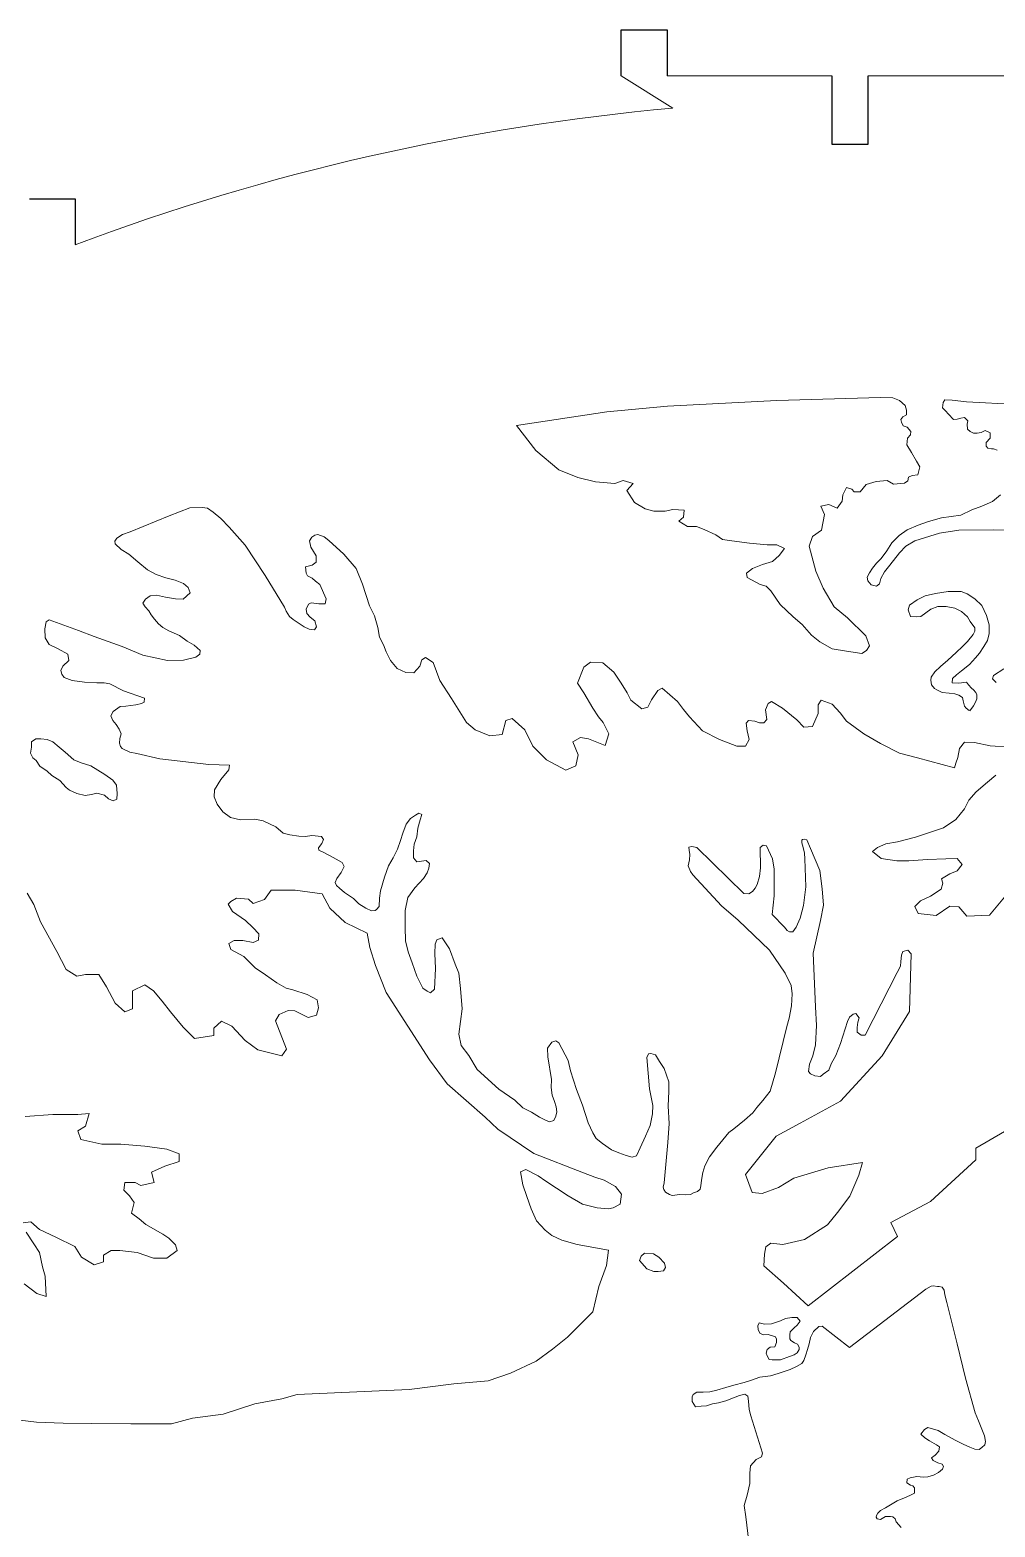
# Model space of a CAD drawing. Header units: millimetres. Extents: x 0 to 606, y -442 to 420.
# Drawn here: x 208.1 to 313.6, y 114.9 to 278.5 of the extents above; entities that cross this region are included whole.
import ezdxf

# ---------------------------------------------------------------- set-up
doc = ezdxf.new("R2010")
doc.units = ezdxf.units.MM

msp = doc.modelspace()

# ---------------------------------------------------------------- linework, layer by layer
for p, q in [((272.7, 278.53), (277.7, 278.53)), ((272.7, 273.53), (272.7, 278.53)), ((277.7, 278.53), (277.7, 273.53)), ((295.7, 273.53), (295.7, 266.03)), ((299.7, 266.03), (299.7, 273.53)), ((295.7, 266.03), (299.7, 266.03)), ((208.02, 260.06), (213.02, 260.06)), ((213.02, 260.06), (213.02, 255.06))]:
    msp.add_line(p, q)
at = {"lineweight": 5}
for points in [[(278.32, 269.98), (272.7, 273.53)], [(277.7, 273.53), (295.7, 273.53)], [(299.7, 273.53), (317.7, 273.53)], [(261.26, 235.31), (263.36, 232.55), (265.87, 230.46), (267.96, 229.62), (269.88, 229.12), (271.98, 228.95), (272.9, 229.28), (273.99, 228.95), (273.32, 228.2), (273.32, 228.2), (274.15, 226.86), (275.32, 226.19), (276.25, 225.94), (277.5, 225.94), (278.34, 226.1), (279.59, 226.02), (279.59, 226.02), (279.51, 225.27), (279.01, 224.85), (279.01, 224.85), (279.93, 224.26), (280.93, 224.26), (281.77, 223.93), (283.02, 223.34), (283.78, 222.84), (284.78, 222.67), (286.71, 222.42), (288.63, 222.25), (289.72, 222.25), (290.56, 221.84), (289.97, 221.08), (289.22, 220.41), (288.13, 220.08), (287.04, 219.66), (286.37, 219.16), (286.46, 218.66), (287.88, 217.9), (288.55, 217.73), (289.05, 217.23), (290.05, 215.73), (291.48, 214.39), (292.48, 213.55), (293.49, 212.38), (294.41, 211.63), (295.74, 210.87), (297.33, 210.62), (299.01, 210.37), (299.51, 210.7), (299.85, 211.21), (299.43, 212.29), (297.44, 214.27), (295.97, 215.47), (294.77, 217.5), (293.95, 219.38), (293.23, 222.09), (293.61, 223.15), (294.6, 223.84), (294.91, 225.55), (294.53, 226.48), (295.39, 226.65), (296.31, 226.24), (296.86, 227.02), (296.9, 227.71), (297.31, 228.53), (297.89, 228.33), (298.16, 228.05), (298.82, 228.05), (299.47, 228.84), (300.56, 229.18), (301.76, 229.29), (302.46, 228.88), (303.67, 228.98), (304.04, 229.26), (304.1, 229.66), (304.5, 229.84), (305.13, 229.91), (305.32, 230.77), (304.96, 231.38), (304.41, 232.35), (303.9, 233.18), (303.97, 233.92), (304.3, 234.28), (304.35, 234.63), (303.94, 235.1), (303.53, 235.24), (303.34, 235.65), (303.25, 235.95), (303.47, 236.25), (303.86, 236.44), (303.88, 236.96), (303.72, 237.46), (303.12, 238.03), (302.38, 238.33), (301.03, 238.36), (289.7, 238.04), (277.75, 237.4), (271.11, 236.8), (261.26, 235.31)], [(313.79, 232.59), (313.4, 232.73), (313.16, 232.73), (312.77, 232.82), (312.58, 233.03), (312.59, 233.44), (313.03, 233.91), (313.02, 234.49), (312.49, 234.74), (312.03, 234.54), (311.61, 234.45), (311.21, 234.44), (310.84, 234.65), (310.54, 234.89), (310.51, 235.44), (310.58, 235.79), (310.23, 236.17), (309.8, 236.09), (309.42, 235.98), (309, 235.96), (308.47, 236.53), (308.15, 236.88), (307.82, 237.24), (307.89, 237.79), (308.05, 238.09), (308.86, 238.05), (310.44, 237.89), (321.44, 237.3)], [(300.58, 217.73), (300.03, 217.87), (299.65, 218.31), (299.58, 218.72), (299.82, 219.2), (300.17, 219.68), (300.61, 220.23), (301.09, 220.75), (301.71, 221.6), (302.26, 222.46), (303.08, 223.28), (303.94, 223.9), (305.14, 224.41), (306.27, 224.79), (307.71, 225.2), (309.8, 225.48), (311.03, 226.06), (312.1, 226.47), (313.26, 226.99), (314.15, 227.7)], [(252.29, 173.66), (251.86, 173.27), (251.48, 173.44), (251.01, 173.79), (250.36, 175.11), (249.85, 176.57), (249.42, 177.77), (249.12, 178.97), (249.08, 180.47), (249.08, 182.27), (249.38, 183.68), (250.15, 184.76), (251.09, 185.78), (251.48, 186.38), (251.65, 186.9), (251.74, 187.41), (251.39, 187.75), (250.36, 187.58), (249.99, 188.02), (249.99, 188.81), (250.05, 189.51), (250.34, 190.32), (250.47, 191.27), (250.71, 192.17), (250.89, 192.78), (250.58, 192.91), (250.21, 192.69), (249.66, 192.34), (249.18, 191.73), (248.82, 190.74), (248.58, 189.93), (248.23, 188.99), (247.75, 188.02), (247.27, 187.14), (246.81, 185.91), (246.37, 184.42), (246.26, 183.63), (246.23, 182.73), (245.96, 182.37), (245.79, 182.26), (245.4, 182.24), (244.79, 182.54), (244, 183.01), (243.44, 183.59), (242.44, 184.23), (241.89, 184.7), (241.58, 185.02), (241.44, 185.33), (241.61, 185.79), (242.1, 186.42), (242.42, 187.07), (242.19, 187.51), (241.22, 188.07), (240.2, 188.62), (239.65, 188.87), (239.59, 189.14), (239.98, 189.61), (240.14, 190.04), (239.95, 190.35), (238.88, 190.46), (238.19, 190.37), (237.45, 190.4), (236.47, 190.54), (235.75, 190.73), (234.93, 191.42), (233.56, 192.07), (232.66, 192.27), (231.09, 192.18), (229.97, 192.43), (229.15, 193.06), (228.54, 193.91), (228.19, 194.71), (228.24, 195.47), (228.93, 196.6), (229.8, 197.67), (229.86, 198.16), (227.61, 198.24), (222.26, 198.84), (219.74, 199.44), (218.99, 199.58), (218.16, 199.97), (217.97, 200.2), (217.86, 200.55), (217.88, 201.08), (218.04, 201.57), (217.83, 202.08), (217.48, 202.62), (217.11, 203.04), (216.9, 203.55), (217.16, 204.02), (217.92, 204.57), (218.55, 204.6), (219.65, 204.74), (220.25, 204.92), (220.55, 205.06), (220.57, 205.5), (218.29, 206.27), (216.78, 207.04), (216.17, 207.15), (215.38, 207.17), (214.04, 207.24), (212.68, 207.41), (211.82, 207.76), (211.56, 208.11), (211.43, 208.51), (211.67, 208.97), (212.33, 209.61), (212.19, 210.29), (211.16, 210.88), (210.15, 211.36), (209.72, 212.09), (209.69, 213.05), (209.85, 213.82), (210.18, 214.06), (211.38, 213.62), (213.38, 212.9), (215.09, 212.22), (218.14, 211.12), (220.4, 210.18), (223.1, 209.61), (224.85, 209.65), (226.18, 209.97), (226.63, 210.28), (226.68, 210.68), (226.03, 211.27), (225.25, 211.73), (224.42, 212.33), (223.24, 212.84), (222.58, 213.2), (222.11, 213.61), (221.68, 214.12), (221.31, 214.59), (221.05, 215.04), (220.67, 215.46), (220.41, 215.87), (220.68, 216.31), (221.22, 216.67), (221.9, 216.74), (222.87, 216.53), (223.97, 216.33), (224.82, 216.31), (225.57, 217), (225.36, 217.58), (224.86, 218.02), (223.94, 218.37), (222.91, 218.65), (221.87, 219), (220.92, 219.53), (219.86, 220.38), (218.89, 221.22), (218.03, 221.73), (217.39, 222.37), (217.34, 222.65), (217.57, 222.98), (218.19, 223.37), (219.03, 223.67), (223.28, 225.4), (225.54, 226.31), (226.89, 226.32), (227.46, 226.24), (228.09, 225.8), (228.93, 225.12), (229.83, 224.17), (231.58, 222.22), (233.77, 218.9), (235.9, 215.44), (236.07, 214.98), (236.45, 214.43), (236.82, 214.09), (238.03, 213.3), (238.6, 213.03), (239.18, 212.97), (239.37, 213.3), (239.21, 213.94), (238.71, 214.33), (238.33, 214.73), (238.24, 215.23), (238.51, 215.76), (238.82, 215.91), (239.65, 215.78), (240.32, 215.78), (240.44, 216.33), (239.76, 217.92), (239.27, 218.27), (238.91, 218.62), (238.42, 218.87), (238.25, 219.15), (238.17, 219.85), (238.91, 220.01), (239.35, 220.37), (239.35, 221.03), (238.77, 221.99), (238.62, 222.68), (238.87, 223.08), (239.21, 223.29), (239.53, 223.38), (240.22, 223.11), (240.75, 222.72), (242.36, 221.24), (243.74, 219.65), (244.42, 217.95), (245.19, 215.59), (245.74, 214.5), (246.09, 213.21), (246.29, 212.17), (246.7, 211.32), (247, 210.55), (247.49, 209.62), (248.21, 208.74), (249.14, 208.3), (250.04, 208.24), (250.67, 208.98), (250.89, 209.67), (251.3, 209.94), (252.13, 209.4), (252.86, 207.4), (254.13, 205.45), (255.8, 202.84), (256.74, 202.04), (258.35, 201.37), (259.69, 201.5), (260.09, 203.04), (260.76, 203.25), (262.16, 202.04), (263.03, 200.23), (264.51, 198.76), (266.65, 197.62), (267.72, 198.09), (267.99, 199.3), (267.39, 200.7), (268.26, 201.17), (269.13, 201.04), (270.93, 200.3), (271.34, 201.57), (270.73, 202.84), (270.2, 203.45), (269.6, 204.38), (268.59, 206.06), (267.92, 207.13), (268.59, 208.87), (269.33, 209.41), (270.67, 209.34), (271.87, 208.33), (272.68, 207.13), (273.34, 206.06), (273.75, 205.25), (274.95, 204.32), (275.62, 204.52), (276.02, 205.32), (276.69, 206.33), (277.16, 206.59), (278.83, 205.12), (279.5, 204.25), (280.17, 203.45), (281.58, 201.91), (283.45, 200.97), (285.33, 200.23), (286.27, 200.23), (286.67, 200.97), (286.47, 201.91), (286.34, 202.76), (286.6, 203.04), (287.3, 202.97), (287.8, 202.78), (288.27, 202.78), (288.6, 203.17), (288.48, 204.2), (288.74, 204.89), (289.11, 205.12), (290.34, 204.38), (291.89, 203.1), (292.66, 202.31), (293.62, 202.4), (294.23, 203.82), (294.21, 204.75), (294.56, 205.27), (295.77, 204.83), (296.62, 203.87), (297.31, 202.97), (299.23, 201.6), (301.04, 200.53), (303.12, 199.46), (305.09, 198.97), (309.11, 197.87), (309.28, 198.39), (309.47, 198.99), (309.66, 199.98), (310.21, 200.67), (311.31, 200.64), (313.01, 200.28), (315.23, 200.14)], [(314.56, 223.86), (313.42, 223.9), (309.58, 223.84), (307.48, 223.52), (304.77, 222.67), (303.79, 222.11), (303.11, 221.36), (302.05, 220.04), (301.47, 219.3), (301.08, 218.55), (301, 218.26), (300.91, 217.98), (300.58, 217.73)], [(310.73, 204.15), (310.39, 204.39), (310.22, 204.6), (310.08, 205.18), (309.98, 205.56), (309.6, 205.8), (309.16, 205.97), (308.54, 206.04), (307.78, 206.1), (307.2, 206.38), (306.93, 206.55), (306.62, 206.96), (306.55, 207.44), (306.58, 207.78), (306.96, 208.37), (307.58, 208.95), (308.4, 209.64), (309.29, 210.46), (310.01, 211.14), (310.56, 211.69), (311.18, 212.45), (311.35, 212.82), (311.35, 213.17), (310.84, 213.85), (310.53, 214.37), (309.88, 214.95), (309.16, 215.33), (308.23, 215.5), (307.3, 215.5), (306.52, 215.22), (305.45, 214.43), (305.01, 214.37), (304.32, 214.43), (304.05, 215.15), (304.19, 215.67), (305.04, 216.22), (305.9, 216.66), (307.06, 216.94), (308.44, 217.14), (309.84, 217.14), (310.49, 216.9), (311.35, 216.35), (312.1, 215.63), (312.62, 214.54), (312.93, 213.51), (312.93, 212.55), (312.72, 211.79), (312.34, 211.14), (311.86, 210.42), (311.42, 209.88), (310.77, 209.16), (309.88, 208.47), (309.36, 208.02), (308.92, 207.65), (308.92, 207.65), (308.88, 207.17), (309.6, 207.13), (310.42, 207.24), (310.66, 206.93), (310.97, 206.58), (311.21, 206.41), (311.45, 206.1), (311.56, 205.86), (311.56, 205.42), (311.42, 205.04), (311.21, 204.66), (310.81, 204.09)], [(313.68, 207.21), (313.26, 207.61), (313.39, 207.98), (314.53, 208.7)], [(212.03, 195.71), (211.32, 196.5), (210.44, 197.05), (209.95, 197.52), (209.16, 198.07), (208.74, 198.67), (208.39, 198.97), (208.11, 199.49), (208.22, 200.12), (208.25, 200.73), (208.72, 201.03), (209.26, 201.03), (209.95, 200.97), (210.58, 200.7), (211.27, 200.12), (211.9, 199.58), (212.86, 198.73), (213.65, 198.4), (214.72, 198.09), (216.26, 197.16), (217.11, 196.53), (217.52, 195.98), (217.6, 195.08), (217.57, 194.45), (217.16, 194.26), (216.64, 194.47), (216.2, 194.89), (215.38, 195.11), (214.78, 194.94), (214.09, 194.86), (213.19, 195.05), (212.39, 195.43), (212.03, 195.71)], [(313.64, 197.07), (312.73, 196.31), (311.5, 195.26), (310.7, 194.33), (310.21, 193.4), (309.28, 192.22), (307.93, 191.31), (304.86, 190.29), (302.89, 189.77), (301.61, 189.56), (300.71, 189.17), (300.15, 188.74), (301.09, 187.97), (302.81, 187.72), (304.13, 187.72), (306.19, 187.84), (308.16, 187.93), (309.4, 187.97), (309.96, 187.29), (309.4, 186.6), (308.63, 186.3), (307.69, 185.75), (307.86, 185.27), (307.65, 184.59), (306.49, 183.86), (305.42, 183.35), (304.78, 182.7), (305.16, 181.93), (307.13, 181.72), (308.63, 182.75), (309.58, 182.66), (310.48, 181.67), (312.96, 181.76), (314.76, 183.95)], [(316.15, 159.02), (311.46, 156.28), (311.46, 155.01), (306.51, 150.46), (302.15, 148.18), (302.89, 146.64), (293.12, 139.07), (290.44, 141.55), (288.3, 143.43), (288.36, 144.7), (288.5, 145.5), (289.03, 145.9), (290.37, 145.77), (292.71, 146.3), (295.26, 147.91), (296.33, 149.25), (297.67, 151.06), (298.67, 153.33), (299.08, 154.74), (295.33, 154.14), (291.58, 153), (289.9, 151.99), (288.1, 151.33), (287.02, 151.46), (286.29, 153.4), (289.64, 157.62), (292.25, 159.02), (296.66, 161.44), (301.22, 166.39), (304.19, 171.22), (304.4, 177.54), (304.02, 177.94), (303.47, 177.8), (303.34, 177.41), (303.26, 176.71), (303.23, 176.18), (302.86, 175.48), (299.35, 168.66), (298.91, 168.63), (298.47, 168.96), (298.47, 169.47), (298.56, 170.06), (298.71, 170.56), (298.34, 171), (298.03, 170.96), (297.64, 170.63), (297.44, 170.15), (296.68, 167.72), (296.16, 166.43), (295.63, 165.5), (295.37, 164.82), (294.77, 164.39), (294.47, 164.14), (293.85, 164.19), (293.39, 164.41), (293.15, 164.69), (293.28, 165.48), (293.63, 166.4), (293.94, 167.59), (294.05, 169.7), (293.94, 171.74), (293.67, 177.61), (294.47, 181.17), (294.81, 182.85), (294.67, 184.65), (294.41, 186.66), (293.4, 189.07), (293, 190.01), (292.71, 190.08), (292.5, 190.03), (292.44, 189.95), (292.45, 189.68), (292.52, 189.4), (292.63, 189.02), (292.72, 188.54), (292.78, 187.92), (292.88, 184.87), (292.62, 182.82), (292.26, 181.45), (291.83, 180.47), (291.44, 179.94), (291.09, 179.96), (290.84, 180.1), (290.53, 180.45), (289.18, 181.82), (289.4, 183.87), (289.4, 185.43), (289.4, 186.78), (289.23, 187.92), (288.58, 189.33), (288.21, 189.4), (287.87, 189.15), (287.93, 186.94), (287.81, 185.99), (287.55, 185.13), (287.35, 184.7), (287.06, 184.37), (286.65, 184.08), (286.09, 184.12), (280.97, 189.18), (280.41, 189.27), (280.1, 189.19), (280.11, 188.87), (280.18, 188.38), (280.14, 187.82), (280, 187.15), (280.28, 186.54), (280.52, 186.18), (283.65, 182.79), (285.48, 181.23), (288.91, 177.94), (290.61, 175.41), (291.27, 174.09), (291.38, 173.17), (291.29, 171.85), (291.05, 170.51), (290.81, 169.61), (289.54, 164.52), (288.97, 162.53), (288.16, 161.51), (287.51, 160.74), (287.09, 160.14), (286.17, 159.35), (285, 158.4), (284.44, 158.02), (283.15, 156.39), (282.36, 155.35), (281.85, 154.37), (281.63, 153.65), (281.47, 152.8), (281.4, 152.18), (281.32, 151.81), (281.02, 151.55), (280.6, 151.4), (280.25, 151.24), (279.76, 151.21), (279.1, 151.22), (278.25, 151.12), (277.97, 151.23), (277.55, 151.49), (277.37, 151.76), (277.29, 152.04), (277.38, 152.49), (277.79, 156.9), (277.95, 159.01), (277.81, 160.88), (277.9, 162.52), (277.9, 163.56), (277.39, 165.01), (276.89, 165.78), (276.43, 166.5), (275.94, 166.66), (275.68, 166.59), (275.48, 166.22), (275.77, 162.78), (276.15, 160.96), (276.12, 160.06), (275.86, 158.78), (275.36, 157.62), (274.77, 156.33), (274.35, 155.45), (273.89, 155.31), (273.24, 155.49), (272.45, 155.77), (271.65, 156.13), (270.64, 156.81), (269.96, 157.36), (269.58, 157.96), (269.09, 159.05), (268.46, 160.98), (267.82, 162.72), (267.16, 164.74), (266.89, 165.88), (265.87, 167.81), (265.53, 168.02), (265.12, 167.88), (264.63, 167.23), (264.67, 166.28), (265.06, 163.81), (265.02, 162.94), (265.13, 162.08), (265.41, 161.41), (265.58, 160.82), (265.65, 160.27), (265.54, 159.8), (265.33, 159.32), (264.85, 159.18), (264.42, 159.37), (263.76, 159.7), (262.89, 160.24), (261.93, 160.72), (261.06, 161.54), (259.32, 162.74), (256.96, 164.89), (256.04, 166.43), (255.2, 167.5), (254.96, 168.77), (255.31, 171.52), (255.11, 173.74), (254.95, 175.43), (254.54, 176.42), (253.92, 178.1), (253.13, 179.27), (252.54, 179.07), (252.34, 178.59), (252.32, 177.56), (252.41, 175.93), (252.29, 173.66)], [(205.13, 126.79), (208.77, 126.36), (211.71, 126.25), (214.77, 126.2), (219.1, 126.15), (223.55, 126.15), (225.85, 126.79), (229.17, 127.22), (232.66, 128.34), (235.6, 128.88), (237.26, 129.36), (249.5, 129.9), (254.4, 130.55), (258.16, 130.88), (260.61, 131.69), (263.39, 133), (265.19, 134.31), (266.82, 135.62), (269.6, 138.4), (270.26, 141.17), (271.07, 143.46), (271.32, 145.16), (267.89, 145.75), (266.21, 146.25), (265.12, 146.75), (264.37, 147.34), (263.45, 148.34), (262.86, 149.68), (262.36, 151.02), (261.94, 152.28), (261.69, 153.7), (262.28, 153.95), (263.62, 153.28), (264.45, 152.69), (265.63, 151.94), (266.88, 151.1), (268.47, 150.18), (270.06, 149.76), (271.32, 149.68), (271.82, 149.76), (272.57, 150.18), (272.74, 151.27), (272.07, 152.11), (270.82, 152.78), (269.81, 153.11), (268.56, 153.61), (263.14, 155.72), (259.21, 158.38), (257.81, 159.68), (253.68, 163.34), (251.75, 165.94), (247, 173.32), (245.85, 176.25), (245.23, 178.23), (244.91, 179.8), (242.51, 180.95), (240.83, 182.52), (239.99, 184.09), (237.07, 184.51), (235.91, 184.51), (234.45, 184.51), (233.72, 183.46), (233.72, 183.46), (232.46, 183.05), (231.96, 183.51), (230.63, 183.64), (230.03, 183.25), (229.73, 182.95), (230.21, 182.18), (231.62, 181.19), (232.43, 180.42), (233.08, 179.74), (233.03, 179.05), (232.48, 178.79), (231.32, 179.01), (230.38, 179.01), (229.82, 178.67), (230.03, 178.02), (231.45, 177.25), (232.69, 176.01), (233.81, 175.24), (235.05, 174.38), (236.08, 173.78), (236.81, 173.61), (238.35, 173.1), (239.46, 172.5), (239.59, 171.64), (239.38, 170.82), (238.48, 170.57), (237.02, 171.3), (236.29, 171.34), (235.31, 170.91), (234.92, 170.23), (236.1, 167.13), (235.58, 166.4), (232.96, 167.03), (231.6, 168.07), (230.14, 169.64), (228.99, 170.17), (228.15, 169.43), (228.15, 168.6), (228.15, 168.6), (226.06, 168.28), (224.8, 169.54), (223.44, 171.21), (222.5, 172.36), (221.56, 173.51), (220.62, 174.14), (219.26, 173.51), (219.26, 171.52), (218.42, 171.21), (217.38, 172.15), (216.43, 173.93), (215.6, 175.29), (214.13, 175.29), (213.19, 175.08), (212.04, 175.81), (210.99, 177.8), (209.22, 181.04), (208.48, 182.93), (207.75, 184.18)], [(207.54, 159.76), (210.57, 159.97), (213.29, 159.97), (214.55, 160.07), (214.55, 160.07), (214.13, 158.71), (213.29, 158.19), (213.61, 157.25), (215.91, 156.73), (218, 156.73), (220.62, 156.52), (223.02, 156.2), (224.38, 155.68), (224.38, 154.84), (222.81, 154.32), (221.35, 153.69), (221.35, 153.69), (221.66, 152.54), (221.66, 152.54), (220.2, 152.23), (219.57, 152.54), (218.42, 152.54), (218.32, 151.7), (218.94, 151.08), (219.47, 150.34), (219.47, 150.34), (219.15, 149.19), (219.99, 148.57), (220.72, 147.94), (222.6, 146.89), (223.23, 146.47), (223.96, 145.74), (224.17, 145.11), (223.02, 144.28), (221.56, 144.28), (219.78, 144.9), (217.9, 145.11), (216.96, 145.11), (216.12, 144.59), (216.12, 143.86), (215.07, 143.54), (213.71, 144.38), (212.98, 145.53), (210.89, 146.58), (209.11, 147.42), (208.17, 148.25), (207.33, 148.15)], [(207.64, 147.1), (208.48, 145.85), (209.11, 144.9), (209.42, 143.34), (209.74, 142.29), (209.84, 140.09), (208.8, 140.41), (207.44, 141.45)], [(274.87, 144.48), (274.71, 144), (275.51, 143.09), (276.26, 142.82), (276.74, 142.82), (277.33, 142.87), (277.54, 143.25), (277.44, 143.73), (276.79, 144.37), (276.21, 144.75), (275.24, 144.8), (274.87, 144.48)], [(286.65, 113.28), (286.31, 116), (286.15, 117.23), (286.47, 118.36), (286.74, 119.64), (286.74, 120.77), (286.84, 121.57), (287.43, 122.27), (288.02, 122.54), (288.13, 122.96), (286.86, 127.03), (286.69, 127.72), (286.59, 128.64), (286.52, 129.19), (286.21, 129.4), (285.63, 129.26), (284.95, 129.02), (284.12, 128.68), (283.33, 128.47), (282.68, 128.34), (282, 128.13), (281.45, 128.1), (280.8, 128.03), (280.63, 128.3), (280.45, 128.61), (280.45, 129.12), (280.56, 129.36), (280.97, 129.64), (281.65, 129.64), (282.37, 129.67), (283.16, 129.84), (284.12, 130.15), (285.01, 130.39), (286.14, 130.67), (286.93, 130.94), (287.86, 131.25), (289.02, 131.42), (289.85, 131.66), (291.15, 132.11), (291.87, 132.42), (292.42, 132.76), (292.66, 133.07), (292.86, 133.72), (293.07, 134.27), (293.24, 134.92), (293.38, 135.6), (293.72, 136.25), (294.3, 136.8), (294.65, 136.84), (297.63, 134.51), (306, 140.87), (306.59, 141.22), (306.81, 141.24), (307.25, 141.18), (307.44, 141.16), (307.77, 141.11), (307.99, 140.76), (308.08, 140.28), (308.28, 139.42), (309.41, 134.92), (310.33, 131.16), (311.4, 127.37), (311.75, 126.49), (312.12, 125.59), (312.39, 124.84), (312.52, 124.23), (312.43, 123.86), (312.1, 123.57), (311.82, 123.35), (311.36, 123.4), (310.79, 123.62), (310.06, 123.95), (309.18, 124.36), (308.07, 125), (307.34, 125.42), (306.2, 125.77), (305.85, 125.55), (305.45, 125.04), (305.89, 124.63), (306.4, 124.3), (307.14, 123.88), (307.5, 123.66), (307.41, 123.16), (307.01, 122.72), (306.61, 122.43), (306.79, 122.17), (307.31, 121.9), (307.77, 121.75), (307.91, 121.5), (307.8, 121.2), (307.37, 120.83), (306.82, 120.55), (306.22, 120.38), (305.72, 120.34), (305, 120.4), (304.28, 120.25), (303.94, 120.1), (303.93, 119.73), (304.31, 119.46), (304.56, 119.38), (304.75, 119.17), (304.75, 118.57), (304.24, 118.34), (303.66, 118.08), (302.87, 117.73), (301.59, 116.99), (301.05, 116.67), (300.75, 116.39), (300.59, 116.13), (300.57, 115.97), (300.66, 115.78), (301.03, 115.71), (301.57, 116.04), (302.14, 116.04), (302.4, 115.99), (302.64, 115.76), (302.73, 115.45), (303.31, 114.83)], [(287.76, 137.21), (288.34, 137.04), (289.13, 137.11), (290.12, 137.42), (290.64, 137.66), (291.36, 137.8), (291.94, 137.8), (292.25, 137.38), (291.94, 136.94), (291.6, 136.66), (291.6, 136.66), (291.15, 136.22), (291.12, 135.88), (291.12, 135.46), (291.25, 135.26), (291.25, 135.26), (291.63, 135.02), (291.97, 134.88), (291.97, 134.88), (292.15, 134.54), (292.15, 134.3), (291.91, 133.92), (291.6, 133.72), (291.08, 133.54), (290.12, 133.17), (289.81, 133.17), (289.2, 133.17), (288.85, 133.2), (288.65, 133.61), (288.55, 133.89), (288.65, 134.3), (288.99, 134.54), (289.47, 134.57), (289.47, 134.57), (289.68, 135.05), (289.68, 135.4), (289.57, 135.67), (289.57, 135.67), (288.75, 135.91), (288.2, 135.88), (288.2, 135.88), (287.83, 136.08), (287.66, 136.46), (287.62, 136.87), (287.76, 137.21)]]:
    msp.add_lwpolyline(points, dxfattribs=at)
msp.add_arc((300.76, 21.41), 249.58, 95.159, 110.5837, dxfattribs=at)

doc.saveas('drawing.dxf')
